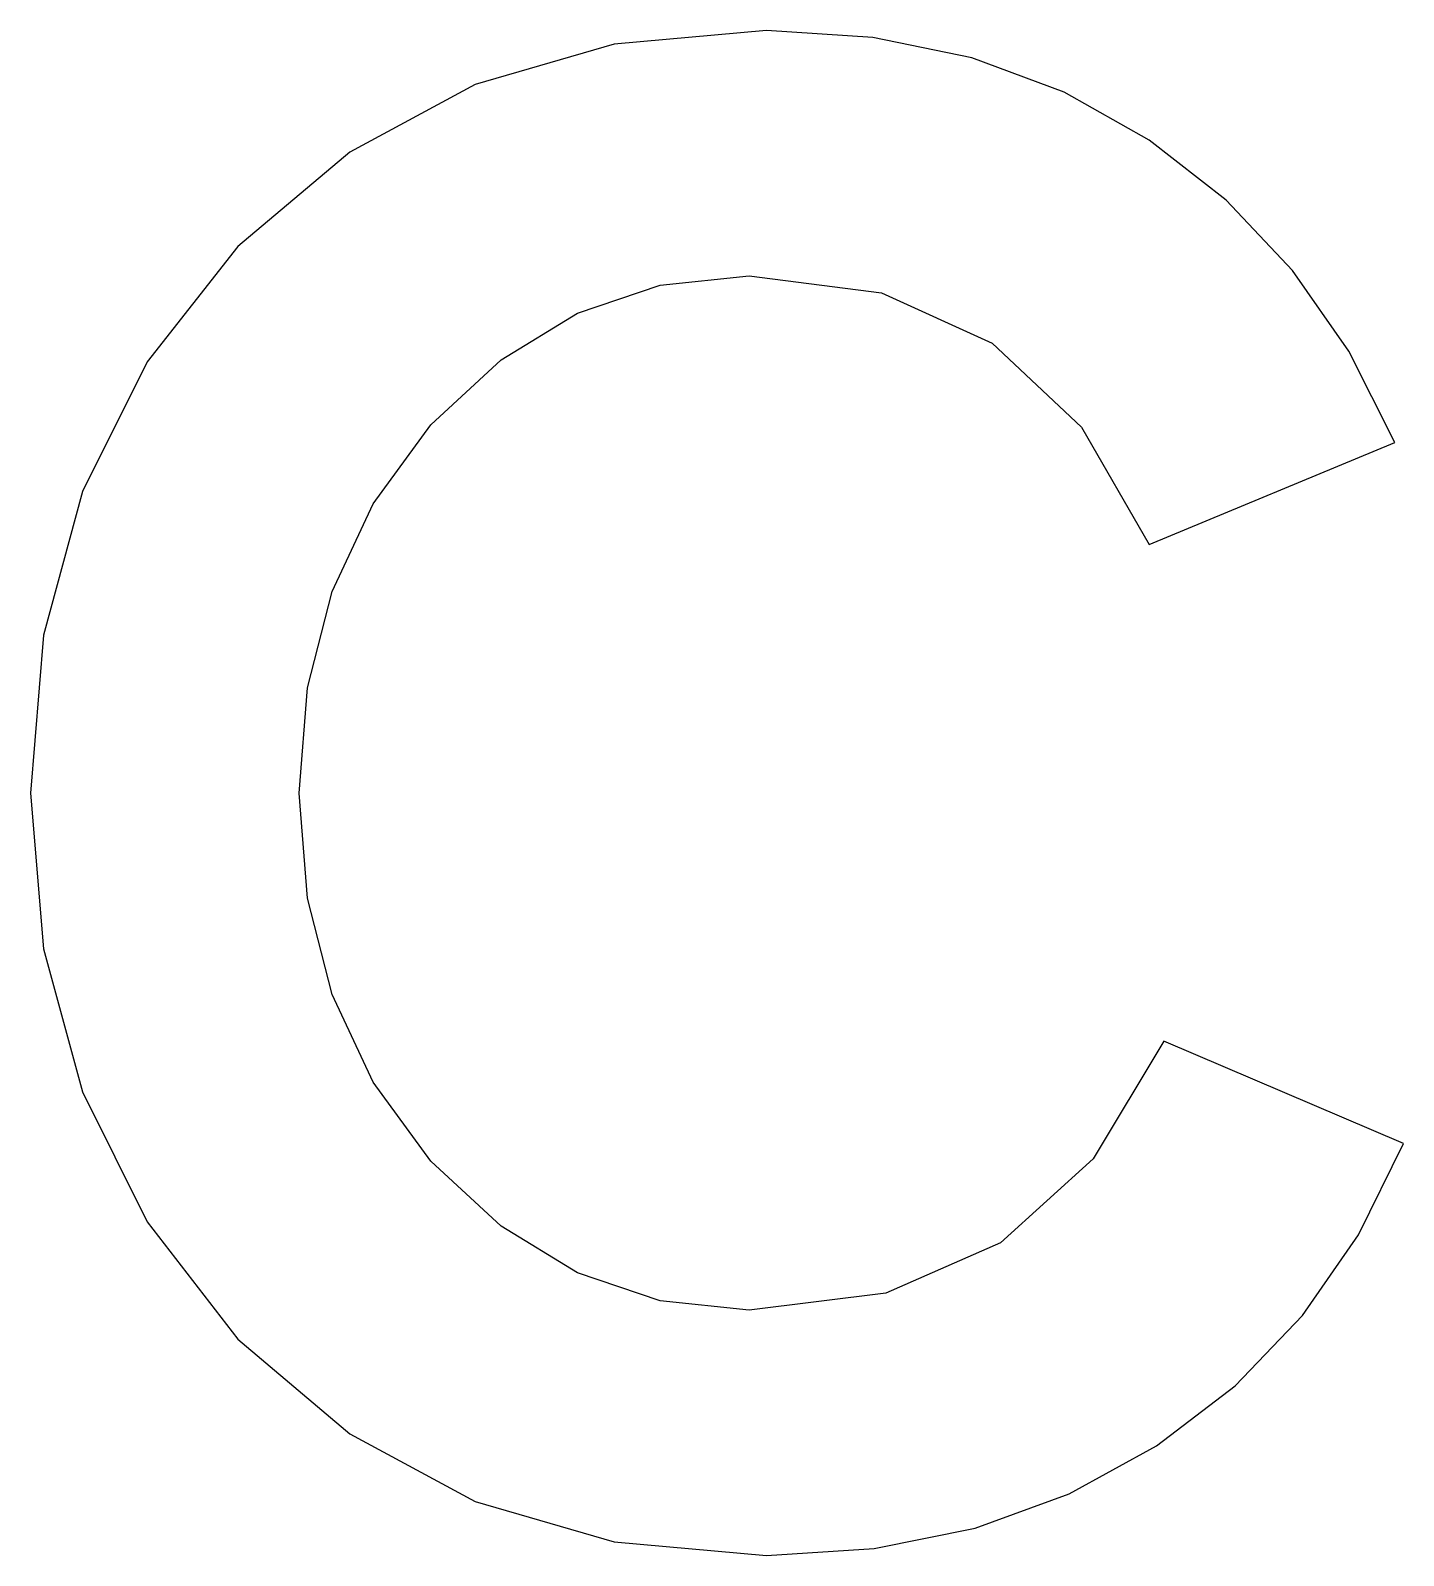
# Model space of a CAD drawing. Header units: metres. Extents: x 0.9 to 16.6, y -0.5 to 16.9.
import ezdxf

# ---------------------------------------------------------------- set-up
doc = ezdxf.new("R2010")
doc.units = ezdxf.units.M

msp = doc.modelspace()

# ---------------------------------------------------------------- linework, layer by layer
for p, q in [((7.59605, 16.7178), (6.01024, 16.2552)), ((9.336, 16.872), (7.59605, 16.7178)), ((10.5469, 16.7938), (9.336, 16.872)), ((11.6785, 16.5592), (10.5469, 16.7938)), ((12.7309, 16.1683), (11.6785, 16.5592)), ((6.01024, 16.2552), (4.57855, 15.4843)), ((13.704, 15.621), (12.7309, 16.1683)), ((14.5796, 14.9366), (13.704, 15.621)), ((4.57855, 15.4843), (3.30099, 14.405)), ((15.3382, 14.1335), (14.5796, 14.9366)), ((3.30099, 14.405), (2.26543, 13.0897)), ((15.9801, 13.2116), (15.3382, 14.1335)), ((7.17749, 13.646), (8.12137, 13.9647)), ((8.12137, 13.9647), (9.13599, 14.071)), ((9.13599, 14.071), (10.647, 13.8793)), ((10.647, 13.8793), (11.912, 13.3042)), ((6.30437, 13.1147), (7.17749, 13.646)), ((11.912, 13.3042), (12.931, 12.3458)), ((2.26543, 13.0897), (1.52574, 11.612)), ((5.502, 12.371), (6.30437, 13.1147)), ((16.505, 12.171), (15.9801, 13.2116)), ((4.84531, 11.4705), (5.502, 12.371)), ((12.931, 12.3458), (13.704, 11.004)), ((13.704, 11.004), (16.505, 12.171)), ((1.52574, 11.612), (1.08192, 9.97174)), ((4.37624, 10.47), (4.84531, 11.4705)), ((4.0948, 9.36949), (4.37624, 10.47)), ((1.08192, 9.97174), (0.93399, 8.16899)), ((4.00099, 8.16899), (4.0948, 9.36949)), ((0.93399, 8.16899), (1.08192, 6.39143)), ((4.0948, 6.96855), (4.00099, 8.16899)), ((4.37624, 5.86824), (4.0948, 6.96855)), ((1.08192, 6.39143), (1.52574, 4.75974)), ((4.84531, 4.86806), (4.37624, 5.86824)), ((13.871, 5.33499), (13.0624, 3.99274)), ((16.605, 4.168), (13.871, 5.33499)), ((1.52574, 4.75974), (2.26543, 3.27393)), ((5.502, 3.96799), (4.84531, 4.86806)), ((16.0914, 3.12686), (16.605, 4.168)), ((6.30437, 3.2238), (5.502, 3.96799)), ((13.0624, 3.99274), (12.0037, 3.034)), ((2.26543, 3.27393), (3.30099, 1.93399)), ((7.17749, 2.69225), (6.30437, 3.2238)), ((12.0037, 3.034), (10.6949, 2.45874)), ((15.4505, 2.2045), (16.0914, 3.12686)), ((8.12137, 2.37331), (7.17749, 2.69225)), ((10.6949, 2.45874), (9.13599, 2.267)), ((9.13599, 2.267), (8.12137, 2.37331)), ((14.6824, 1.40086), (15.4505, 2.2045)), ((3.30099, 1.93399), (4.57855, 0.854248)), ((13.787, 0.715988), (14.6824, 1.40086)), ((4.57855, 0.854248), (6.01024, 0.082993)), ((12.7899, 0.169113), (13.787, 0.715988)), ((6.01024, 0.082993), (7.59605, -0.379745)), ((11.7157, -0.221497), (12.7899, 0.169113)), ((10.5644, -0.455872), (11.7157, -0.221497)), ((7.59605, -0.379745), (9.336, -0.533997)), ((9.336, -0.533997), (10.5644, -0.455872))]:
    msp.add_line(p, q)

doc.saveas('drawing.dxf')
